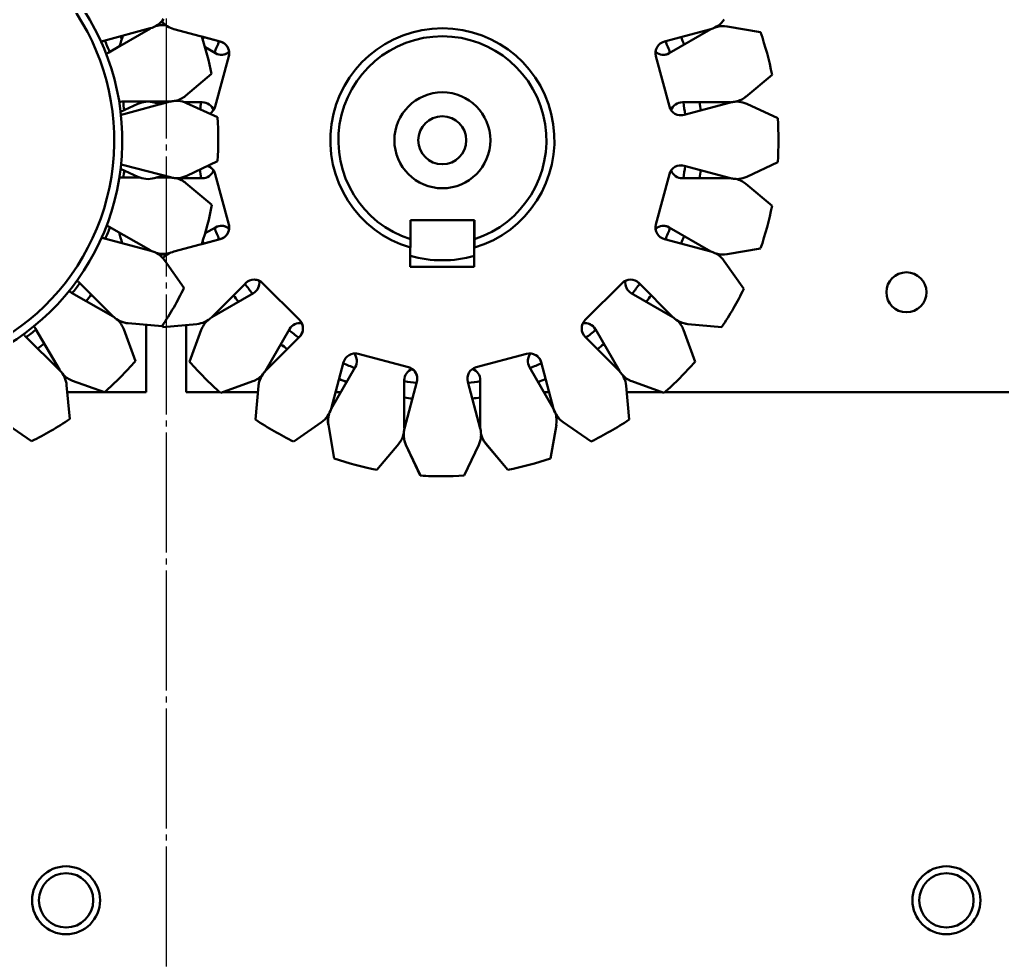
# Model space of a CAD drawing. Header units: millimetres. Extents: x 4915 to 15267, y 4787 to 10268.
# Drawn here: x 6259.4 to 6382.2, y 8652.3 to 8769.9 of the extents above; entities that cross this region are included whole.
import ezdxf

# ---------------------------------------------------------------- set-up
doc = ezdxf.new("R2010")
doc.units = ezdxf.units.MM
doc.linetypes.add('JIS_08_15', pattern=[17.25, 15, -0.75, 0.75, -0.75])
doc.layers.add('中心線', color=4, linetype='JIS_08_15', lineweight=25)
doc.layers.add('外形線', color=7, linetype='Continuous', lineweight=50)

msp = doc.modelspace()

# ---------------------------------------------------------------- linework, layer by layer
at = {"layer": '中心線'}
msp.add_line((6277.74, 9908.5), (6277.74, 8443.88), dxfattribs=at)
at = {"layer": '外形線'}
for p, q in [((6269.97, 8767.21), (6275.76, 8768.78)), ((6275.77, 8768.76), (6270.58, 8765.74)), ((6278.71, 8768.68), (6284.51, 8767.13)), ((6340, 8767.13), (6345.8, 8768.68)), ((6340.61, 8765.66), (6345.8, 8768.66)), ((6345.81, 8768.66), (6340.61, 8765.66)), ((6352.02, 8768.28), (6347.83, 8769.02)), ((6284.51, 8767.13), (6282.2, 8767.75)), ((6270.58, 8765.74), (6271.93, 8766.53)), ((6283.9, 8765.66), (6282.61, 8766.41)), ((6285.57, 8765.29), (6283.88, 8759.01)), ((6285.57, 8765.29), (6283.88, 8759.01)), ((6340.62, 8759.01), (6338.94, 8765.29)), ((6280.17, 8760.34), (6283.42, 8763.09)), ((6350.18, 8760.23), (6353.45, 8762.97)), ((6272.24, 8759.61), (6278.24, 8759.63)), ((6278.24, 8759.61), (6272.45, 8758.04)), ((6276.25, 8759.53), (6277.93, 8759.53)), ((6277.06, 8759.29), (6276.25, 8759.51)), ((6277.06, 8759.29), (6278.24, 8759.61)), ((6280.07, 8759.53), (6282.25, 8759.53)), ((6284.16, 8757.65), (6280.29, 8759.44)), ((6342.25, 8759.53), (6348.25, 8759.53)), ((6342.46, 8757.95), (6348.26, 8759.51)), ((6348.26, 8759.51), (6342.46, 8757.95)), ((6272.05, 8758.32), (6274.21, 8759.33)), ((6274.21, 8759.33), (6272.05, 8758.32)), ((6354.16, 8757.53), (6350.3, 8759.33)), ((6280.31, 8750.34), (6284.17, 8752.15)), ((6272.05, 8751.23), (6274.21, 8750.23)), ((6274.21, 8750.23), (6272.05, 8751.23)), ((6272.47, 8751.69), (6278.27, 8750.15)), ((6348.26, 8750.05), (6342.46, 8751.6)), ((6342.46, 8751.6), (6348.26, 8750.05)), ((6350.3, 8750.23), (6354.16, 8752.03)), ((6274.47, 8750.12), (6272.27, 8750.11)), ((6276.25, 8750.05), (6277.45, 8750.37)), ((6278.27, 8750.13), (6276.54, 8750.13)), ((6278.27, 8750.15), (6277.45, 8750.37)), ((6282.25, 8750.03), (6279.06, 8750.03)), ((6283.88, 8750.54), (6285.57, 8744.26)), ((6283.88, 8750.54), (6285.57, 8744.26)), ((6338.94, 8744.26), (6340.62, 8750.54)), ((6348.25, 8750.03), (6342.25, 8750.03)), ((6283.47, 8746.7), (6280.2, 8749.43)), ((6353.45, 8746.58), (6350.18, 8749.32)), ((6308.26, 8744.78), (6316.26, 8744.78)), ((6308.26, 8742.41), (6308.26, 8744.78)), ((6316.25, 8741.36), (6316.25, 8744.78)), ((6316.26, 8744.78), (6316.26, 8742.41)), ((6271.86, 8743.27), (6270.64, 8743.97)), ((6270.64, 8743.97), (6275.85, 8740.99)), ((6282.61, 8743.15), (6283.9, 8743.89)), ((6345.8, 8740.89), (6340.61, 8743.89)), ((6340.61, 8743.89), (6345.81, 8740.89)), ((6275.84, 8740.97), (6270.04, 8742.5)), ((6284.51, 8742.42), (6278.71, 8740.87)), ((6282.2, 8741.81), (6284.51, 8742.42)), ((6345.8, 8740.87), (6340, 8742.42)), ((6308.25, 8738.98), (6308.25, 8741.36)), ((6316.25, 8738.98), (6316.25, 8741.36)), ((6316.25, 8741.36), (6316.25, 8738.98)), ((6347.83, 8740.53), (6352.02, 8741.27)), ((6279.98, 8736.31), (6277.52, 8739.8)), ((6277.87, 8740.64), (6278.25, 8740.7)), ((6316.25, 8738.98), (6308.25, 8738.98)), ((6349.92, 8736.2), (6347.48, 8739.69)), ((6271.13, 8732.76), (6266.88, 8736.99)), ((6266.88, 8736.99), (6271.13, 8732.76)), ((6283.44, 8732.68), (6287.68, 8736.92)), ((6289.8, 8736.92), (6294.4, 8732.33)), ((6289.8, 8736.92), (6294.4, 8732.33)), ((6330.11, 8732.33), (6334.71, 8736.92)), ((6341.07, 8732.68), (6336.83, 8736.92)), ((6336.83, 8736.92), (6341.07, 8732.68)), ((6271.12, 8732.75), (6265.91, 8735.73)), ((6283.45, 8732.66), (6288.65, 8735.66)), ((6288.65, 8735.66), (6283.45, 8732.66)), ((6341.06, 8732.66), (6335.86, 8735.66)), ((6264.45, 8726.04), (6261.43, 8731.23)), ((6261.44, 8731.23), (6264.45, 8726.04)), ((6273.91, 8727.18), (6272.44, 8731.18)), ((6277.24, 8731.54), (6272.99, 8731.9)), ((6273, 8731.9), (6277.24, 8731.54)), ((6275.24, 8731.71), (6275.24, 8723.28)), ((6277.33, 8731.44), (6281.58, 8731.81)), ((6280.24, 8723.28), (6280.24, 8731.69)), ((6280.24, 8731.69), (6280.24, 8723.28)), ((6347.17, 8731.44), (6342.93, 8731.81)), ((6342.93, 8731.81), (6347.17, 8731.44)), ((6264.43, 8726.03), (6260.18, 8730.26)), ((6280.67, 8727.09), (6282.13, 8731.09)), ((6282.13, 8731.09), (6280.67, 8727.09)), ((6290.14, 8725.97), (6293.14, 8731.17)), ((6290.16, 8725.96), (6294.4, 8730.2)), ((6294.4, 8730.2), (6290.16, 8725.96)), ((6334.35, 8725.96), (6330.11, 8730.2)), ((6334.37, 8725.97), (6331.37, 8731.17)), ((6331.37, 8731.17), (6334.37, 8725.97)), ((6343.83, 8727.09), (6342.37, 8731.09)), ((6301.74, 8728.09), (6308.02, 8726.41)), ((6301.74, 8728.09), (6308.02, 8726.41)), ((6316.49, 8726.41), (6322.77, 8728.09)), ((6298.35, 8721.23), (6299.9, 8727.03)), ((6298.37, 8721.22), (6301.37, 8726.42)), ((6301.37, 8726.42), (6298.37, 8721.22)), ((6326.14, 8721.22), (6323.14, 8726.42)), ((6326.16, 8721.23), (6324.61, 8727.03)), ((6324.61, 8727.03), (6326.16, 8721.23)), ((6265.69, 8719.92), (6265.31, 8724.17)), ((6270.03, 8723.28), (6266.03, 8724.72)), ((6266.03, 8724.72), (6270.04, 8723.28)), ((6284.56, 8723.2), (6288.57, 8724.66)), ((6288.92, 8719.86), (6289.29, 8724.1)), ((6289.29, 8724.1), (6288.92, 8719.86)), ((6307.5, 8718.78), (6307.5, 8724.78)), ((6307.52, 8718.77), (6309.08, 8724.57)), ((6309.08, 8724.57), (6307.53, 8718.77)), ((6316.98, 8718.77), (6315.43, 8724.57)), ((6317, 8718.78), (6317, 8724.78)), ((6317, 8724.78), (6317, 8718.78)), ((6335.59, 8719.86), (6335.22, 8724.1)), ((6339.94, 8723.2), (6335.94, 8724.66)), ((6335.94, 8724.66), (6339.94, 8723.2)), ((6275.24, 8723.28), (6265.39, 8723.28)), ((6284.47, 8723.28), (6280.24, 8723.28)), ((6289.22, 8723.28), (6284.78, 8723.28)), ((6299.55, 8723.28), (6298.9, 8723.28)), ((6325.61, 8723.28), (6324.96, 8723.28)), ((6339.73, 8723.28), (6335.29, 8723.28)), ((6420.24, 8723.28), (6340.03, 8723.28)), ((6260.94, 8717.16), (6257.44, 8719.59)), ((6257.44, 8719.59), (6260.94, 8717.16)), ((6293.68, 8717.11), (6297.17, 8719.55)), ((6298.75, 8715.01), (6298.01, 8719.2)), ((6298.01, 8719.2), (6298.75, 8715.01)), ((6325.76, 8715.01), (6326.5, 8719.2)), ((6330.83, 8717.11), (6327.34, 8719.55)), ((6327.34, 8719.55), (6330.83, 8717.11)), ((6304.06, 8713.58), (6306.8, 8716.85)), ((6309.5, 8712.87), (6307.7, 8716.73)), ((6307.7, 8716.73), (6309.51, 8712.87)), ((6315, 8712.87), (6316.81, 8716.73)), ((6320.44, 8713.58), (6317.7, 8716.85)), ((6317.71, 8716.85), (6320.45, 8713.58))]:
    msp.add_line(p, q, dxfattribs=at).dxf.unprotected_set("ltscale", 0)
for points in [[(6308.26, 8741.36), (6308.26, 8741.4), (6308.26, 8741.45), (6308.26, 8741.49), (6308.26, 8741.54), (6308.26, 8741.58), (6308.26, 8741.63), (6308.26, 8741.67), (6308.26, 8741.71), (6308.26, 8741.76), (6308.26, 8741.8), (6308.26, 8741.85), (6308.26, 8741.89), (6308.26, 8741.93), (6308.26, 8741.98), (6308.26, 8742.02), (6308.26, 8742.06), (6308.26, 8742.11), (6308.26, 8742.15), (6308.26, 8742.19), (6308.26, 8742.24), (6308.26, 8742.28), (6308.26, 8742.32), (6308.26, 8742.36), (6308.26, 8742.41)], [(6316.26, 8742.41), (6316.26, 8742.36), (6316.26, 8742.32), (6316.26, 8742.28), (6316.26, 8742.24), (6316.26, 8742.19), (6316.26, 8742.15), (6316.26, 8742.11), (6316.26, 8742.06), (6316.26, 8742.02), (6316.26, 8741.98), (6316.26, 8741.93), (6316.26, 8741.89), (6316.26, 8741.85), (6316.26, 8741.8), (6316.26, 8741.76), (6316.26, 8741.71), (6316.26, 8741.67), (6316.26, 8741.63), (6316.26, 8741.58), (6316.26, 8741.54), (6316.26, 8741.49), (6316.26, 8741.45), (6316.26, 8741.4), (6316.26, 8741.36)]]:
    msp.add_lwpolyline(points, dxfattribs=at).dxf.unprotected_set("ltscale", 0)
for centre, radius in [((6312.26, 8754.78), 6), ((6312.25, 8754.78), 3), ((6370.24, 8735.78), 2.5), ((6265.24, 8659.78), 4.25), ((6375.24, 8659.78), 4.25), ((6265.24, 8659.78), 3.4), ((6375.24, 8659.78), 3.4)]:
    msp.add_circle(centre, radius, dxfattribs=at).dxf.unprotected_set("ltscale", 0)
for centre, radius, start, end in [((6242.26, 8754.78), 30, 270, 160.5288), ((6242.26, 8754.78), 29, 270, 161.096), ((6274.97, 8771.67), 3, 285.1657, 325.1657), ((6279.49, 8771.58), 3, 220.0098, 234.8725), ((6279.49, 8771.58), 3, 219.9951, 255), ((6345.02, 8771.58), 3, 285, 325), ((6277.27, 8766.17), 3, 90, 106.7935), ((6277.27, 8766.17), 3, 80.6536, 106.8401), ((6312.26, 8754.78), 14, 286.6015, 253.3985), ((6347.31, 8766.06), 3, 80, 106.6746), ((6347.3, 8766.06), 3, 90, 106.6283), ((6312.25, 8754.78), 42, 11.2469, 18.7531), ((6270.36, 8765.76), 1.5, 105.1657, 119.2873), ((6242.24, 8754.78), 30.5, 21.1976, 24.1198), ((6312.25, 8754.78), 42, 161.8604, 163.7461), ((6312.25, 8754.78), 42, 161.8599, 163.746), ((6242.24, 8754.78), 32.5, 22.8485, 23.5645), ((6242.25, 8754.78), 42, 11.4126, 17.9878), ((6312.24, 8754.78), 32.5, 156.5908, 157.0991), ((6312.25, 8754.78), 32.5, 156.5927, 157.1098), ((6312.25, 8754.78), 30.5, 156.0372, 158.9533), ((6284.12, 8765.68), 1.5, 5.0416, 75), ((6284.12, 8765.68), 1.5, 345, 75), ((6312.26, 8754.78), 13, 287.9202, 252.0798), ((6340.39, 8765.68), 1.5, 105, 195), ((6312.25, 8754.78), 30.5, 21.0351, 23.9558), ((6312.25, 8754.78), 32.5, 21.5907, 23.4005), ((6269.82, 8767.04), 1.5, 286.1225, 300.1657), ((6269.82, 8767.04), 1.5, 286.0855, 300.1657), ((6284.65, 8766.96), 1.5, 240, 309.9583), ((6284.65, 8766.96), 1.5, 270.0198, 310.0064), ((6284.12, 8765.68), 1.5, 345, 5.0416), ((6339.86, 8766.96), 1.5, 230.0897, 300), ((6339.86, 8766.96), 1.5, 270.0198, 300), ((6272.24, 8758.11), 1.5, 90.1657, 104.2319), ((6242.24, 8754.78), 30.5, 7.0811, 9.1252), ((6275.47, 8756.61), 3, 90, 115), ((6275.48, 8756.61), 3, 75, 115), ((6242.24, 8754.78), 32.5, 8.2023, 8.5697), ((6279.03, 8756.71), 3, 65.1657, 105.1657), ((6279.03, 8756.71), 3, 91.887, 103.4443), ((6278.23, 8762.63), 3, 283.4443, 310.1657), ((6312.25, 8754.78), 30.5, 171.0404, 172.7079), ((6282.25, 8758.03), 1.5, 20.0022, 90), ((6282.25, 8758.03), 1.5, 20.0417, 90), ((6342.25, 8758.03), 1.5, 90, 159.9189), ((6312.25, 8754.78), 30.5, 6.0372, 8.9596), ((6312.25, 8754.78), 32.5, 6.5927, 8.4041), ((6349.03, 8756.61), 3, 65, 105), ((6349.03, 8756.61), 3, 91.7213, 103.2787), ((6348.25, 8762.53), 3, 283.2787, 310), ((6282.44, 8759.4), 1.5, 299.7175, 345), ((6282.43, 8759.4), 1.5, 299.7379, 324.9584), ((6282.43, 8759.4), 1.5, 324.9584, 345), ((6342.07, 8759.4), 1.5, 195, 285), ((6272.06, 8759.49), 1.5, 271.0618, 285.1657), ((6242.25, 8754.78), 42, 356.4126, 3.9188), ((6312.25, 8754.78), 3, 270.029, 89.971), ((6342.07, 8759.4), 1.5, 270.0198, 285), ((6312.25, 8754.78), 42, 356.2469, 3.7531), ((6272.09, 8750.24), 1.5, 75.1657, 89.2694), ((6242.24, 8754.78), 30.5, 351.206, 352.9189), ((6312.25, 8754.78), 30.5, 186.8992, 188.9596), ((6282.25, 8751.53), 1.5, 270, 339.9978), ((6282.25, 8751.53), 1.5, 270, 339.9583), ((6282.43, 8750.15), 1.5, 35.0416, 70.607), ((6282.44, 8750.15), 1.5, 15, 70.631), ((6282.43, 8750.15), 1.5, 15, 35.0416), ((6342.07, 8750.15), 1.5, 75, 165), ((6342.25, 8751.53), 1.5, 200.0812, 270), ((6342.07, 8750.15), 1.5, 75, 89.9802), ((6312.25, 8754.78), 30.5, 351.0404, 353.9628), ((6312.25, 8754.78), 32.5, 351.5959, 353.4073), ((6272.26, 8751.61), 1.5, 256.0997, 270.1657), ((6275.47, 8752.94), 3, 245, 250.3514), ((6275.48, 8752.94), 3, 245, 285), ((6279.04, 8753.05), 3, 255.1657, 295.1657), ((6279.04, 8753.05), 3, 256.8869, 268.4444), ((6278.28, 8747.13), 3, 50.1657, 76.8869), ((6312.24, 8754.78), 32.5, 188.0396, 188.4041), ((6312.25, 8754.78), 32.5, 188.0371, 188.4041), ((6349.03, 8752.94), 3, 255, 295), ((6349.03, 8752.94), 3, 256.7212, 268.2788), ((6348.25, 8747.03), 3, 50, 76.7212), ((6242.25, 8754.78), 42, 342.0122, 348.9188), ((6312.25, 8754.78), 42, 341.2469, 348.7531), ((6242.24, 8754.78), 30.5, 336.2114, 339.1337), ((6269.89, 8742.67), 1.5, 60.1657, 74.2083), ((6269.89, 8742.67), 1.5, 60.1657, 74.2453), ((6312.25, 8754.78), 30.5, 201.0467, 203.9628), ((6284.65, 8742.59), 1.5, 50.0417, 120), ((6284.12, 8743.87), 1.5, 285, 15), ((6284.12, 8743.87), 1.5, 285, 354.9584), ((6284.65, 8742.59), 1.5, 49.9937, 89.9802), ((6284.12, 8743.87), 1.5, 354.9584, 15), ((6340.39, 8743.87), 1.5, 165, 255), ((6339.86, 8742.59), 1.5, 60, 129.9103), ((6339.86, 8742.59), 1.5, 60, 89.9802), ((6312.25, 8754.78), 30.5, 336.0442, 338.9649), ((6270.42, 8743.95), 1.5, 241.0445, 255.1657), ((6312.25, 8754.78), 42, 195.8959, 197.8351), ((6312.25, 8754.78), 42, 195.8959, 197.8355), ((6312.25, 8754.78), 32.5, 336.5995, 338.4093), ((6242.24, 8754.78), 32.5, 336.7667, 337.1515), ((6312.24, 8754.78), 32.5, 202.9009, 203.4092), ((6312.25, 8754.78), 32.5, 202.8902, 203.4073), ((6275.07, 8738.07), 3, 35.1657, 75.1657), ((6277.34, 8743.59), 3, 253.4907, 280.1657), ((6277.2, 8743.49), 3, 262.4416, 286.7212), ((6277.2, 8743.49), 3, 262.4661, 270), ((6279.49, 8737.97), 3, 105, 136.184), ((6279.49, 8737.97), 3, 118.2788, 136.1691), ((6279.49, 8737.97), 3, 114.4336, 118.2788), ((6312.25, 8754.78), 15, 254.5582, 285.4768), ((6345.02, 8737.97), 3, 35, 75), ((6347.31, 8743.49), 3, 253.3253, 280), ((6347.3, 8743.49), 3, 253.3716, 270), ((6288.74, 8735.86), 1.5, 45, 135), ((6288.74, 8735.86), 1.5, 65.0416, 89.9802), ((6335.77, 8735.86), 1.5, 45, 135), ((6335.76, 8735.86), 1.5, 45, 89.9802), ((6370.24, 8735.78), 2.5, 0, 89.9842), ((6242.24, 8754.78), 30.5, 321.2155, 324.1386), ((6265.82, 8735.93), 1.5, 45.1657, 59.2771), ((6265.82, 8735.93), 1.5, 45.1657, 59.3093), ((6242.25, 8754.78), 42, 326.4126, 333.9188), ((6312.25, 8754.78), 30.5, 216.0507, 218.9649), ((6287.9, 8736.96), 1.5, 300, 9.9787), ((6287.9, 8736.96), 1.5, 300, 9.9583), ((6288.74, 8735.86), 1.5, 45, 65.0416), ((6336.61, 8736.96), 1.5, 170.062, 240), ((6312.25, 8754.78), 30.5, 321.0467, 323.9684), ((6312.25, 8754.78), 42, 326.2469, 333.7531), ((6266.66, 8737.03), 1.5, 226.046, 240.1657), ((6242.24, 8754.78), 32.5, 321.7706, 323.5826), ((6312.24, 8754.78), 32.5, 216.6111, 218.413), ((6312.25, 8754.78), 32.5, 216.6058, 218.4093), ((6312.25, 8754.78), 32.5, 321.602, 323.4127), ((6370.24, 8735.78), 2.5, 270.0158, 0), ((6273.25, 8734.89), 3, 225.1657, 265.1657), ((6273.25, 8734.89), 3, 226.8869, 238.4444), ((6281.32, 8734.8), 3, 275, 315), ((6343.19, 8734.8), 3, 225, 265), ((6343.19, 8734.8), 3, 226.7212, 238.2788), ((6260.14, 8730.47), 1.5, 30.1657, 44.298), ((6260.14, 8730.47), 1.5, 30.1657, 44.3231), ((6269.63, 8730.14), 3, 20.1657, 46.8869), ((6273.25, 8734.89), 3, 238.4444, 265.1657), ((6312.25, 8754.78), 42, 213.5574, 213.7531), ((6312.25, 8754.78), 42, 213.5586, 213.7531), ((6284.95, 8730.06), 3, 133.3302, 160), ((6284.95, 8730.06), 3, 133.3811, 160), ((6294.44, 8730.42), 1.5, 80.0417, 150), ((6293.34, 8731.26), 1.5, 24.9584, 45), ((6293.34, 8731.26), 1.5, 315, 45), ((6293.34, 8731.26), 1.5, 315, 24.9584), ((6294.44, 8730.42), 1.5, 79.998, 89.9802), ((6331.17, 8731.26), 1.5, 135, 225), ((6330.07, 8730.42), 1.5, 30, 99.9147), ((6330.07, 8730.42), 1.5, 30, 89.9802), ((6339.56, 8730.06), 3, 20, 46.7212), ((6343.19, 8734.8), 3, 238.2788, 265), ((6261.24, 8731.32), 1.5, 210.9741, 225.1657), ((6242.24, 8754.78), 30.5, 306.2208, 309.1399), ((6312.25, 8754.78), 30.5, 231.0513, 233.9684), ((6312.25, 8754.78), 30.5, 306.0507, 308.9687), ((6242.24, 8754.78), 32.5, 306.7757, 308.5839), ((6312.24, 8754.78), 32.5, 231.6129, 233.418), ((6312.25, 8754.78), 32.5, 231.6065, 233.4127), ((6312.25, 8754.78), 32.5, 306.6058, 308.4131), ((6301.35, 8726.64), 1.5, 75, 165), ((6300.07, 8727.17), 1.5, 330, 39.9498), ((6300.07, 8727.17), 1.5, 330, 39.9541), ((6301.35, 8726.64), 1.5, 75, 89.9802), ((6323.16, 8726.64), 1.5, 15, 105), ((6324.44, 8727.17), 1.5, 140.0417, 210), ((6323.16, 8726.64), 1.5, 84.9584, 89.9802), ((6323.16, 8726.64), 1.5, 15, 84.9584), ((6242.25, 8754.78), 42, 311.4126, 318.9188), ((6312.25, 8754.78), 42, 221.2469, 228.7531), ((6312.25, 8754.78), 42, 221.2469, 228.7531), ((6312.25, 8754.78), 30.5, 246.0544, 248.9687), ((6307.63, 8724.96), 1.5, 54.9584, 75), ((6307.63, 8724.96), 1.5, 345, 75), ((6316.88, 8724.96), 1.5, 105, 195), ((6312.25, 8754.78), 30.5, 291.0513, 293.9717), ((6312.25, 8754.78), 42, 311.2469, 318.7531), ((6262.32, 8723.9), 3, 5.1657, 45.1657), ((6267.04, 8727.55), 3, 223.6098, 250.1657), ((6267.04, 8727.55), 3, 223.5276, 250.1657), ((6287.54, 8727.47), 3, 290, 316.7212), ((6292.28, 8723.84), 3, 135, 175), ((6292.28, 8723.84), 3, 148.2788, 175), ((6292.28, 8723.84), 3, 136.7212, 148.2788), ((6309, 8724.78), 1.5, 110.0417, 180), ((6307.63, 8724.96), 1.5, 345, 54.9584), ((6315.5, 8724.78), 1.5, 0, 69.9307), ((6315.5, 8724.78), 1.5, 0, 69.903), ((6332.23, 8723.84), 3, 5, 45), ((6336.97, 8727.47), 3, 223.362, 250), ((6336.96, 8727.47), 3, 223.4444, 250), ((6312.24, 8754.78), 32.5, 246.6166, 248.4195), ((6312.25, 8754.78), 32.5, 246.6095, 248.4131), ((6312.25, 8754.78), 30.5, 261.0529, 263.9717), ((6312.25, 8754.78), 30.5, 276.0544, 278.9701), ((6312.25, 8754.78), 32.5, 291.6065, 293.4159), ((6312.24, 8754.78), 32.5, 261.6155, 263.423), ((6312.25, 8754.78), 32.5, 261.6081, 263.4159), ((6312.25, 8754.78), 32.5, 276.6095, 278.4145), ((6295.45, 8722.01), 3, 305, 345), ((6300.96, 8719.72), 3, 163.4496, 190), ((6300.97, 8719.72), 3, 163.3648, 190), ((6329.06, 8722.01), 3, 195, 235), ((6329.06, 8722.01), 3, 196.7212, 208.2788), ((6323.54, 8719.72), 3, 350, 16.7212), ((6329.06, 8722.01), 3, 208.2788, 235), ((6242.25, 8754.78), 42, 296.4126, 303.9188), ((6312.25, 8754.78), 42, 236.2469, 243.7531), ((6312.25, 8754.78), 42, 236.2469, 243.7531), ((6312.25, 8754.78), 42, 296.2469, 303.7531), ((6304.5, 8718.78), 3, 320, 346.7212), ((6310.42, 8718), 3, 165, 205), ((6310.42, 8718), 3, 166.7212, 178.2788), ((6310.42, 8718), 3, 178.2788, 205), ((6314.09, 8718), 3, 335, 15), ((6320, 8718.78), 3, 193.3764, 220), ((6320, 8718.78), 3, 193.4726, 220), ((6312.25, 8754.78), 42, 251.2469, 258.7531), ((6312.25, 8754.78), 42, 251.2469, 258.7531), ((6312.25, 8754.78), 42, 281.2469, 288.7531), ((6312.25, 8754.78), 42, 266.2469, 270), ((6312.25, 8754.78), 42, 266.2469, 273.7531), ((6265.24, 8659.78), 4.25, 270.0074, 89.9926), ((6375.24, 8659.78), 4.25, 270.0074, 89.9926), ((6265.24, 8659.78), 3.4, 0, 89.9861), ((6375.24, 8659.78), 3.4, 0, 89.9861), ((6265.24, 8659.78), 3.4, 270.0139, 0), ((6375.24, 8659.78), 3.4, 270.0139, 0)]:
    msp.add_arc(centre, radius, start, end, dxfattribs=at).dxf.unprotected_set("ltscale", 0)

doc.saveas('drawing.dxf')
